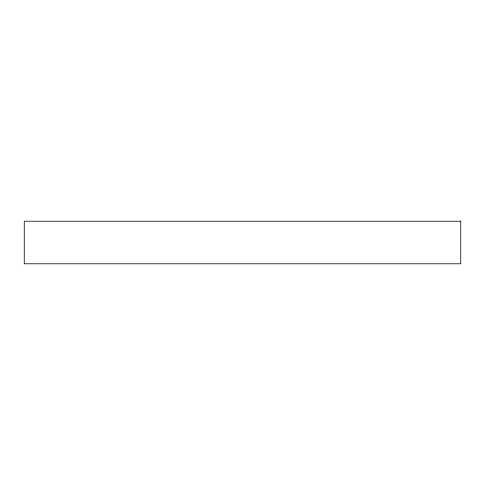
<?xml version="1.0" encoding="UTF-8"?>
<svg xmlns="http://www.w3.org/2000/svg" width="485" height="485" viewBox="0 0 485 485"><rect width="100%" height="100%" fill="white"/><g stroke="black" fill="none" stroke-linecap="round" stroke-linejoin="round"><path stroke-width="0.73" d="M460.75 221.208L24.25 221.208L24.25 263.791L460.75 263.791L460.75 221.208"/></g></svg>
